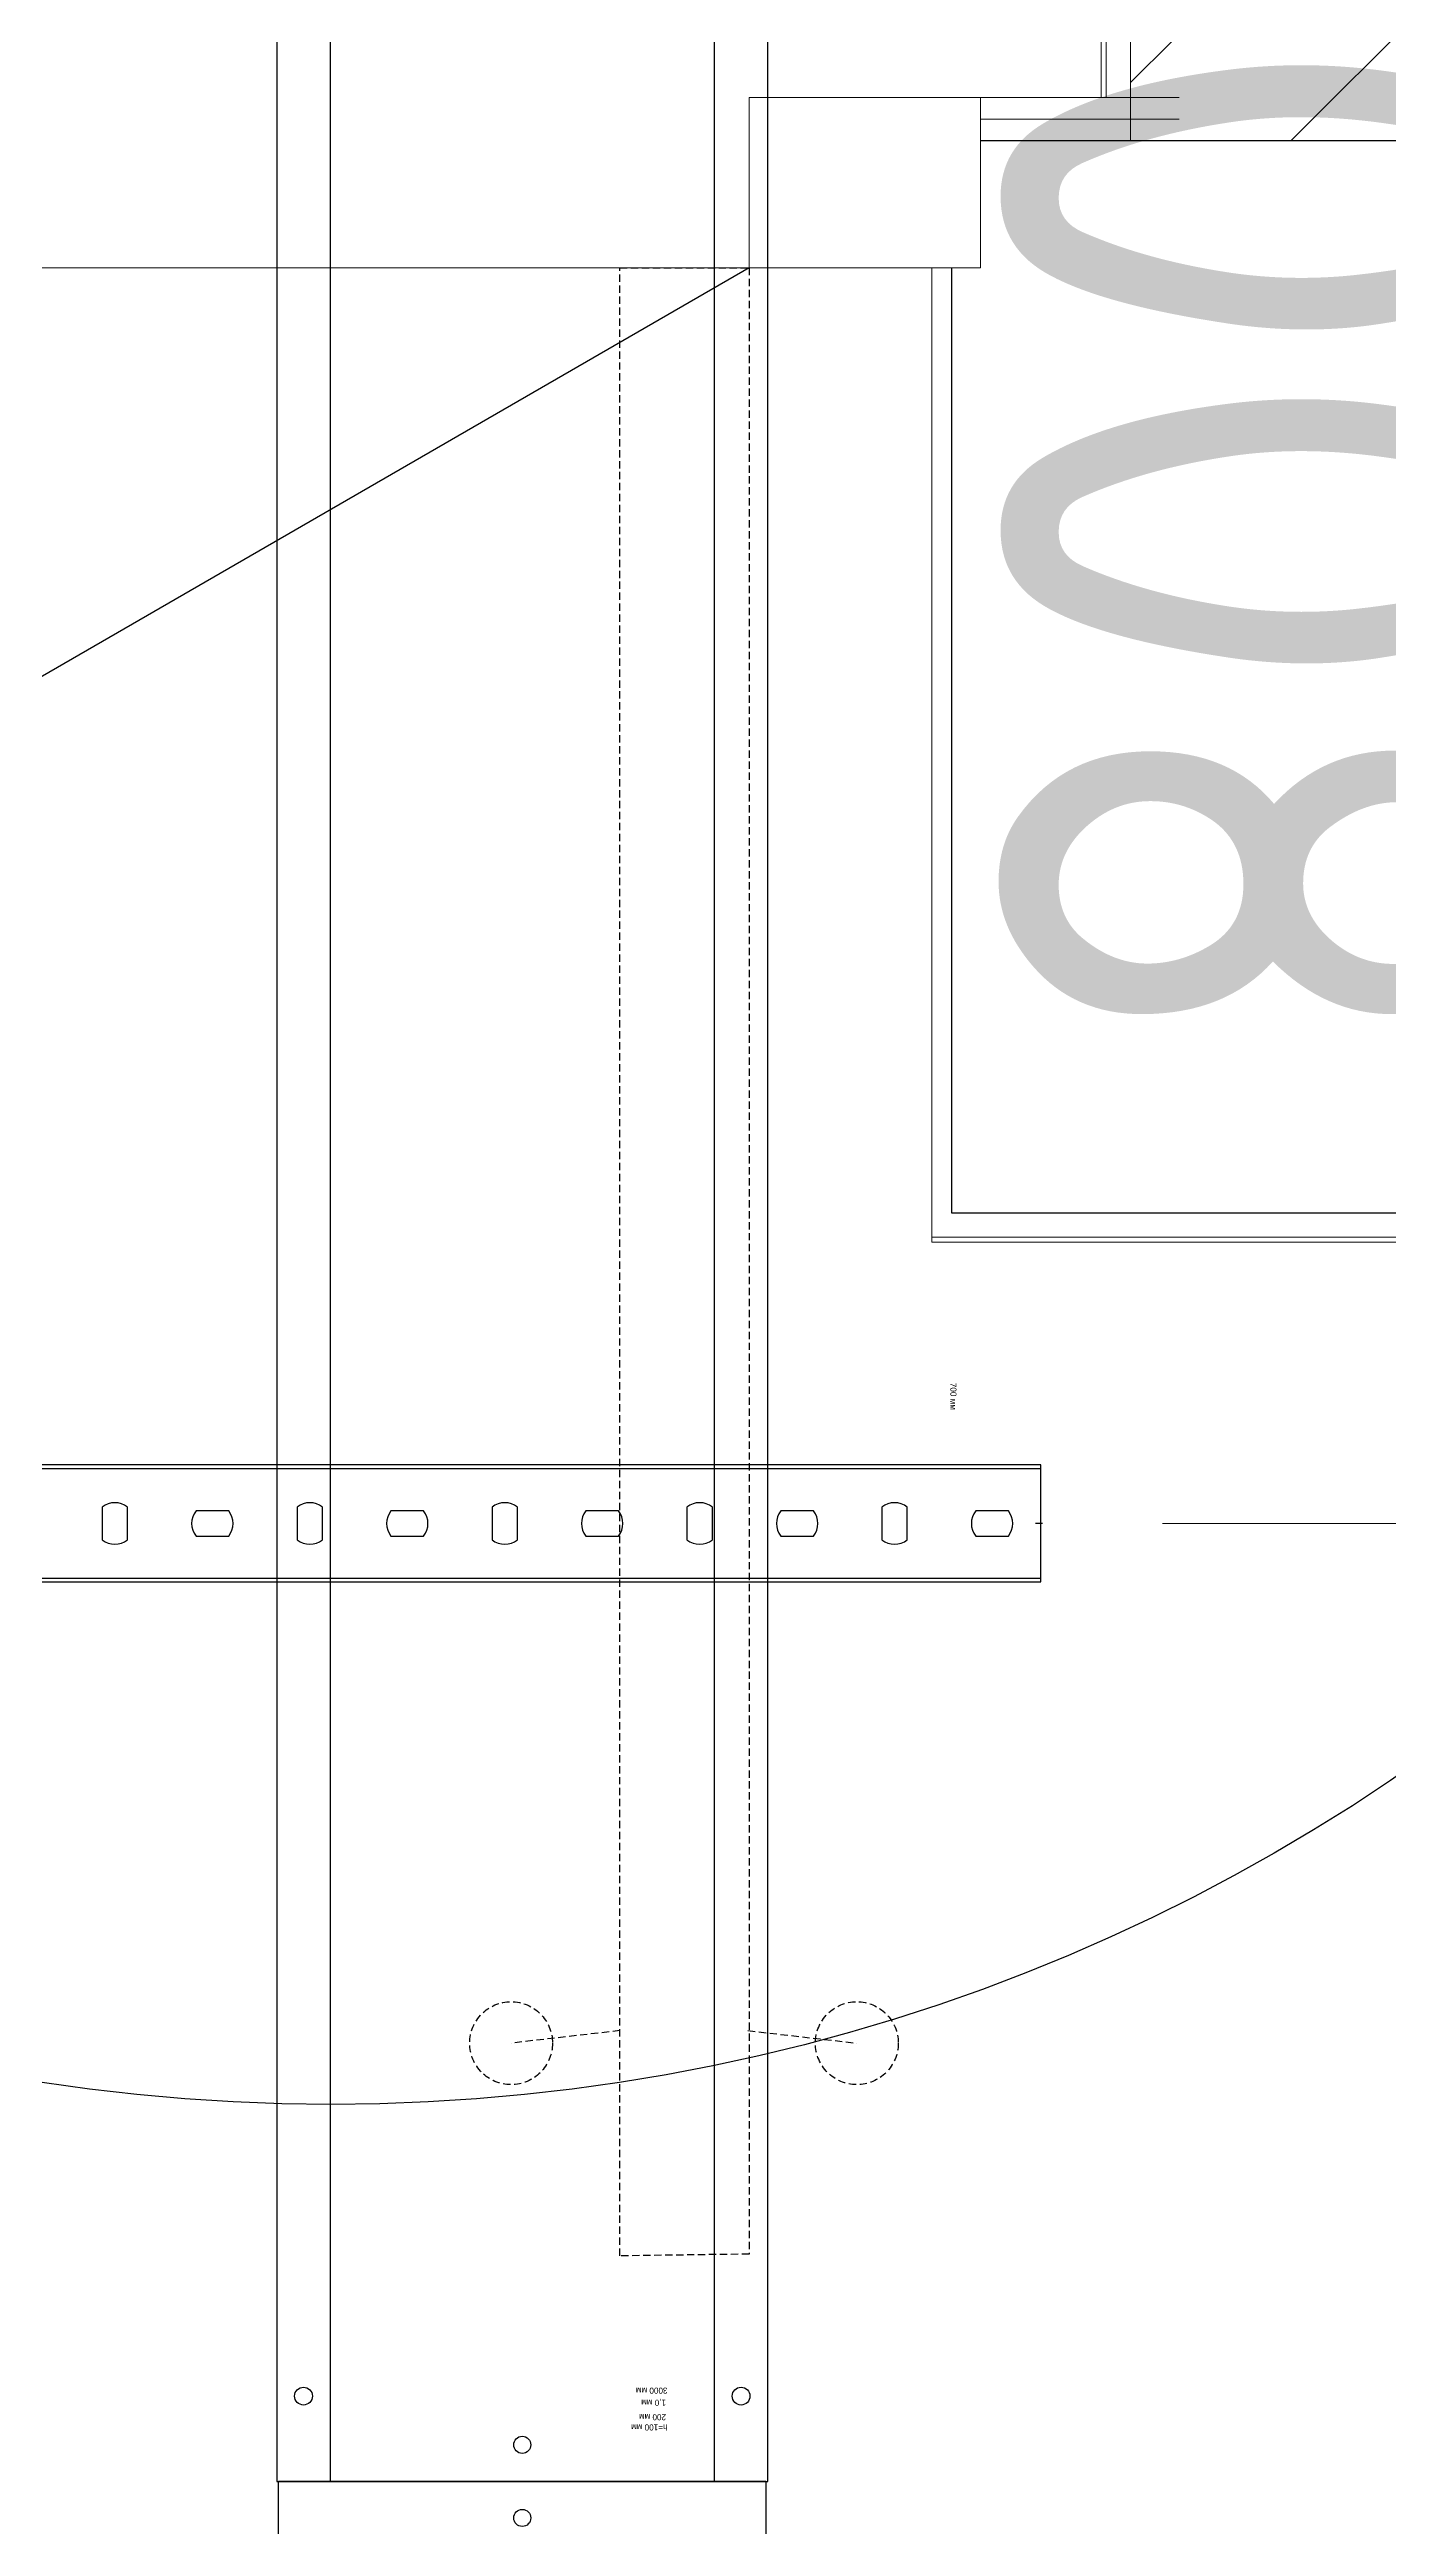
# Model space of a CAD drawing. Header units: millimetres. Extents: x -42533 to 645315, y 3457 to 82611.
# Drawn here: x 74702 to 75251, y 44224 to 45240 of the extents above; entities that cross this region are included whole.
import ezdxf
from ezdxf.enums import TextEntityAlignment as Align

# ---------------------------------------------------------------- set-up
doc = ezdxf.new("R2018")
doc.units = ezdxf.units.MM
doc.linetypes.add('ADSK_Штриховая_ш3 п1_5', pattern=[4.5, 3, -1.5])
doc.layers.add('00_00_потолок_Панели из стали', color=7, linetype='Continuous')
doc.layers.add('ЭОМ_Лотки рабочие', color=5, linetype='Continuous')
for name, color, linetype, lineweight in [('Двери', 7, 'Continuous', 9), ('Перекрытие', 7, 'Continuous', 18), ('Стены несущие', 7, 'Continuous', 30), ('Стены отделка', 7, 'Continuous', 30), ('Стены штриховка', 7, 'Continuous', 9), ('ШТРИХОВКА', 252, 'Continuous', 15)]:
    doc.layers.add(name, color=color, linetype=linetype, lineweight=lineweight)
doc.layers.add('Линии', color=7, linetype='Continuous', lineweight=9, true_color=0x00a600)
doc.styles.get("Standard").update_dxf_attribs({"font": 'arial.ttf'})
doc.styles.add('М2', font='isocpeur.ttf', dxfattribs={"width": 0.8})
doc.dimstyles.new('М2-100', dxfattribs={"dimtxt": 250, "dimasz": 100, "dimexe": 50, "dimexo": 50, "dimgap": 50, "dimtad": 1, "dimdec": 0, "dimzin": 1, "dimtxsty": 'М2', "dimblk": 'ARCHTICK', "dimcen": 2.5, "dimdle": 50, "dimclre": 256, "dimclrt": 256, "dimadec": 0, "dimazin": 0, "dimtfac": 1, "dimtdec": 0, "dimtix": 1, "dimtmove": 1, "dimatfit": 3, "dimldrblk": 'NONE', "dimfxl": 1, "dimtolj": 1, "dimlwd": 9, "dimlwe": 9, "dimarcsym": 1})

# ---------------------------------------------------------------- blocks, each defined once
blk = doc.blocks.new('1 этаж')
at = {"layer": 'Стены штриховка'}
h = blk.add_hatch(dxfattribs=at)
h.set_pattern_fill('ANSI32', color=8, scale=10)
h.set_pattern_definition([(45, (-31496.66, 188.9), (-67.35192, 67.35192), []), (45, (-31451.76, 188.9), (-67.35192, 67.35192), [])])
h.paths.add_polyline_path([(48953.731, 12915.823), (49073.731, 12915.823), (49073.731, 13454.85), (49298.181, 13454.85), (49297.815, 13574.85), (48953.731, 13574.85)])
at = {"layer": 'Двери', "color": 8}
for p, q in [((48892.201, 12933.573), (48797.201, 12933.573)), ((48797.201, 12933.573), (48797.201, 12863.573)), ((48892.201, 12863.573), (48892.201, 12933.573)), ((48797.201, 12863.573), (48892.201, 12863.573))]:
    blk.add_line(p, q, dxfattribs=at)
at = {"layer": 'Двери', "color": 8, "lineweight": 30}
blk.add_line((48797.201, 12863.573), (48091.39, 12456.073), dxfattribs=at)
at = {"layer": 'Линии', "color": 8, "linetype": 'ADSK_Штриховая_ш3 п1_5', "lineweight": 30}
for p, q in [((48744.201, 12047.847), (48744.201, 12863.573)), ((48744.201, 12863.573), (48797.201, 12863.573)), ((48797.201, 12863.573), (48797.201, 12048.573)), ((48744.201, 12140.279), (48699.496, 12135.131)), ((48796.699, 12140.279), (48841.404, 12135.131)), ((48797.201, 12048.573), (48744.201, 12047.847))]:
    blk.add_line(p, q, dxfattribs=at)
for centre in [(48699.496, 12135.131), (48841.404, 12135.131)]:
    blk.add_circle(centre, 17, dxfattribs=at)
at = {"layer": 'Перекрытие', "color": 8}
for p, q in [((48797.201, 12863.573), (47467.201, 12863.573)), ((48872.201, 12463.823), (48872.201, 12863.573))]:
    blk.add_line(p, q, dxfattribs=at)
at = {"layer": 'Стены несущие', "color": 8}
for p, q in [((48892.201, 12915.823), (49299.823, 12915.823)), ((48880.201, 12863.573), (48880.201, 12475.823)), ((48880.201, 12475.823), (49301.163, 12475.823))]:
    blk.add_line(p, q, dxfattribs=at)
at = {"layer": 'Стены отделка', "color": 8, "lineweight": 9}
for p, q in [((48941.731, 13586.85), (48941.731, 12933.573)), ((48953.731, 12915.823), (48953.731, 13574.85)), ((48973.731, 12933.573), (48892.201, 12933.573)), ((48872.201, 12463.823), (49269.233, 12463.823))]:
    blk.add_line(p, q, dxfattribs=at)
at = {"layer": 'Стены штриховка', "color": 8}
for p, q in [((48943.731, 12933.573), (48943.731, 13584.85)), ((48973.731, 12924.573), (48892.201, 12924.573)), ((48872.201, 12465.823), (49271.227, 12465.823))]:
    blk.add_line(p, q, dxfattribs=at)
blk = doc.blocks.new('*U36')
at = {"color": 0, "linetype": 'ByBlock', "lineweight": -2}
for p, q in [((100, 295), (-100, 295)), ((-100, 250), (-100, 295)), ((100, 295), (100, 50)), ((-295, 100), (-295, -100)), ((-295, 100), (-250, 100)), ((-50, -100), (-295, -100))]:
    blk.add_line(p, q, dxfattribs=at)
for centre, radius in [((0, 280), 3.5), ((-91.6, 265), 3.65), ((91.6, 265), 3.65), ((-265, 91.6), 3.65), ((-280, 0), 3.5), ((-265, -91.6), 3.65)]:
    blk.add_circle(centre, radius, dxfattribs=at)
for centre in [(-250, 250), (-50, 50)]:
    blk.add_arc(centre, 150, 270, 0, dxfattribs=at)
at = {"color": 0, "linetype": 'ByBlock', "lineweight": -2, "flags": 9}
for tag, p in [('НАИМЕНОВАНИЕ', (-27.7, -11.1)), ('АРТИКУЛ', (-26.9, -16.8)), ('ПРИМЕЧАНИЕ', (-27.4, -22.9))]:
    blk.add_attdef(tag, p, '', height=2.5, dxfattribs=at)
at = {"color": 0, "linetype": 'ByBlock', "lineweight": -2, "flags": 104}
for tag, p in [('ВЫСОТА', (-27.6, -29.7)), ('ШИРИНА', (-27.8, -38.1)), ('ТОЛЩИНА', (-27.5, -47.3))]:
    blk.add_attdef(tag, text='', height=2.5, dxfattribs=at).set_placement(p, align=Align.TOP_LEFT)
blk = doc.blocks.new('*U40')
at = {"color": 0, "linetype": 'Continuous', "lineweight": 25}
for p, q in [((-78.8, -23398), (-78.8, 0)), ((78.8, -23398), (78.8, 0))]:
    blk.add_line(p, q, dxfattribs=at)
blk.add_lwpolyline([(100.8, -23398), (100.8, 0), (-100.8, 0), (-100.8, -23398)], close=True, dxfattribs=at)
at = {"color": 0, "linetype": 'ByBlock', "lineweight": -2}
blk.add_circle((0, -15), 3.5, dxfattribs=at)
at = {"color": 0, "linetype": 'Continuous', "lineweight": 25}
for centre, radius in [((0, -15), 3.5), ((-89.8, -35), 3.65), ((89.8, -35), 3.65)]:
    blk.add_circle(centre, radius, dxfattribs=at)
at = {"color": 0, "flags": 9}
for tag, p in [('НАИМЕНОВАНИЕ', (-59.1, -7)), ('АРТИКУЛ', (-59.7, -11.8)), ('ПРИМЕЧАНИЕ', (-58.8, -17.3))]:
    blk.add_attdef(tag, text='', height=2.5, dxfattribs=at).set_placement(p, align=Align.TOP_LEFT)
at = {"color": 0, "lineweight": 30, "flags": 104}
for tag, p in [('ВЫСОТА', (-59.6, -20.9)), ('ШИРИНА', (-58.9, -25.1)), ('ДЛИНА', (-59.5, -36.1)), ('ТОЛЩИНА', (-59, -31))]:
    blk.add_attdef(tag, text='', height=2.5, dxfattribs=at).set_placement(p, align=Align.TOP_LEFT)
blk = doc.blocks.new('*U45')
at = {"color": 0, "linetype": 'ByBlock', "lineweight": -2}
for points in [[(24, -700), (24, 0), (-24, 0), (-24, -700)], [(-22.5, -700), (-22.5, 0)], [(22.5, -700), (22.5, 0)], [(-24, -700), (24, -700)]]:
    blk.add_lwpolyline(points, dxfattribs=at)
at = {"color": 254, "transparency": 33554483}
blk.add_lwpolyline([(0, 0.7), (0, -2.2)], dxfattribs=at)
at = {"color": 0, "linetype": 'ByBlock', "lineweight": -2}
for points in [[(-5.2, -13.3), (-5.2, -26.7, 0.345739), (5.2, -26.7), (5.2, -13.3, 0.345739)], [(-6.7, -54.8, 0.345739), (-6.7, -65.2), (6.7, -65.2, 0.345739), (6.7, -54.8)], [(-5.2, -93.3), (-5.2, -106.7, 0.345739), (5.2, -106.7), (5.2, -93.3, 0.345739)], [(-6.7, -134.8, 0.345739), (-6.7, -145.2), (6.7, -145.2, 0.345739), (6.7, -134.8)], [(-5.2, -173.3), (-5.2, -186.7, 0.345739), (5.2, -186.7), (5.2, -173.3, 0.345739)], [(-6.7, -214.8, 0.345739), (-6.7, -225.2), (6.7, -225.2, 0.345739), (6.7, -214.8)], [(-5.2, -253.3), (-5.2, -266.7, 0.345739), (5.2, -266.7), (5.2, -253.3, 0.345739)], [(-6.7, -294.8, 0.345739), (-6.7, -305.2), (6.7, -305.2, 0.345739), (6.7, -294.8)], [(-5.2, -333.3), (-5.2, -346.7, 0.345739), (5.2, -346.7), (5.2, -333.3, 0.345739)], [(-6.7, -374.8, 0.345739), (-6.7, -385.2), (6.7, -385.2, 0.345739), (6.7, -374.8)], [(-5.2, -413.3), (-5.2, -426.7, 0.345739), (5.2, -426.7), (5.2, -413.3, 0.345739)], [(-6.7, -454.8, 0.345739), (-6.7, -465.2), (6.7, -465.2, 0.345739), (6.7, -454.8)], [(-5.2, -493.3), (-5.2, -506.7, 0.345739), (5.2, -506.7), (5.2, -493.3, 0.345739)], [(-6.7, -534.8, 0.345739), (-6.7, -545.2), (6.7, -545.2, 0.345739), (6.7, -534.8)], [(-5.2, -573.3), (-5.2, -586.7, 0.345739), (5.2, -586.7), (5.2, -573.3, 0.345739)], [(-6.7, -614.8, 0.345739), (-6.7, -625.2), (6.7, -625.2, 0.345739), (6.7, -614.8)], [(-5.2, -653.3), (-5.2, -666.7, 0.345739), (5.2, -666.7), (5.2, -653.3, 0.345739)]]:
    blk.add_lwpolyline(points, format="xyb", close=True, dxfattribs=at)
at = {"flags": 9}
for tag, p in [('НАИМЕНОВАНИЕ', (-58.2, -19.4)), ('АРТИКУЛ', (-58.9, -24.5)), ('ПРИМЕЧАНИЕ', (-58.3, -30.8))]:
    blk.add_attdef(tag, p, '', height=2.5, dxfattribs=at)
at = {"lineweight": 30, "flags": 104}
blk.add_attdef('ДЛИНА', text='', height=2.5, dxfattribs=at).set_placement((-57.7, -34.6), align=Align.TOP_LEFT)
blk = doc.blocks.new('_ArchTick')
at = {"color": 0, "linetype": 'ByBlock', "lineweight": 70, "const_width": 0.15}
blk.add_lwpolyline([(-0.5, -0.5), (0.5, 0.5)], dxfattribs=at)
blk = doc.blocks.new('*D657')
at = {"layer": '00_00_потолок_Панели из стали', "color": 0, "lineweight": 9, "transparency": 16777216}
blk.add_line((75392, 45485.3), (75392, 44585.1), dxfattribs=at)
at = {"layer": '00_00_потолок_Панели из стали', "lineweight": 9, "transparency": 16777216}
for p, q in [((75236.3, 45435.3), (75442, 45435.3)), ((75158.5, 44635.1), (75442, 44635.1))]:
    blk.add_line(p, q, dxfattribs=at)
at = {"layer": 'Defpoints', "color": 0, "transparency": 16777216}
for p in [(75186.3, 45435.3), (75108.5, 44635.1), (75392, 44635.1)]:
    blk.add_point(p, dxfattribs=at)
at = {"layer": '00_00_потолок_Панели из стали', "color": 0, "lineweight": 9, "transparency": 16777216, "xscale": 100, "yscale": 100, "zscale": 100}
for p, rotation in [((75392, 45435.3), 90), ((75392, 44635.1), 270)]:
    blk.add_blockref('_ArchTick', p, dxfattribs=dict(at, rotation=rotation))
at = {"layer": '00_00_потолок_Панели из стали', "transparency": 16777216, "insert": (75217, 45035.2), "char_height": 250, "attachment_point": 5, "rotation": 90, "style": 'М2'}
blk.add_mtext('\\A1;800', dxfattribs=at)
blk = doc.blocks.new('_None')

msp = doc.modelspace()

# ---------------------------------------------------------------- linework, layer by layer
at = {"layer": 'ЭОМ_Лотки рабочие', "color": 7, "lineweight": 30}
msp.add_circle((74817.1, 45174.6), 777.9, dxfattribs=at)

# ---------------------------------------------------------------- block references
at = {"layer": 'ШТРИХОВКА'}
msp.add_blockref('1 этаж', (26191.6, 32286.7), dxfattribs=at)
at = {"layer": 'ЭОМ_Лотки рабочие'}
ref = msp.add_blockref('*U40', (74895.7, 44242), dxfattribs=dict(at, rotation=180))
lines = msp.add_mtext('3000 мм', dxfattribs={"layer": '0', "color": 0, "insert": (74955.3, 44278), "char_height": 2.5, "attachment_point": 1, "rotation": 180})
ref.add_attrib('ДЛИНА', '', (74955.3, 44278)).embed_mtext(lines)
lines = msp.add_mtext('1,0 мм', dxfattribs={"layer": '0', "color": 0, "insert": (74954.7, 44273), "char_height": 2.5, "attachment_point": 1, "rotation": 180})
ref.add_attrib('ТОЛЩИНА', '', (74954.7, 44273)).embed_mtext(lines)
lines = msp.add_mtext('h=100 мм', dxfattribs={"layer": '0', "color": 0, "insert": (74955.3, 44262.9), "char_height": 2.5, "attachment_point": 1, "rotation": 180})
ref.add_attrib('ВЫСОТА', '', (74955.3, 44262.9)).embed_mtext(lines)
lines = msp.add_mtext('200 мм', dxfattribs={"layer": '0', "color": 0, "insert": (74954.7, 44267.1), "char_height": 2.5, "attachment_point": 1, "rotation": 180})
ref.add_attrib('ШИРИНА', '', (74954.7, 44267.1)).embed_mtext(lines)
ref = msp.add_blockref('*U45', (75108.5, 44635.1), dxfattribs=dict(at, rotation=270))
lines = msp.add_mtext('700 мм', dxfattribs={"layer": '0', "insert": (75073.9, 44692.8), "char_height": 2.5, "attachment_point": 1, "rotation": 270})
ref.add_attrib('ДЛИНА', '', (75073.9, 44692.8), dxfattribs={"flags": 2}).embed_mtext(lines)
ref = msp.add_blockref('*U36', (74895.7, 43947), dxfattribs=at)
lines = msp.add_mtext('h=80 мм', dxfattribs={"layer": '0', "color": 0, "linetype": 'ByBlock', "lineweight": -2, "insert": (74868.1, 43917.2), "char_height": 2.5, "attachment_point": 1})
ref.add_attrib('ВЫСОТА', '', (74868.1, 43917.2), dxfattribs={"flags": 64}).embed_mtext(lines)
lines = msp.add_mtext('200 мм', dxfattribs={"layer": '0', "color": 0, "linetype": 'ByBlock', "lineweight": -2, "insert": (74867.9, 43908.9), "char_height": 2.5, "attachment_point": 1})
ref.add_attrib('ШИРИНА', '', (74867.9, 43908.9), dxfattribs={"flags": 64}).embed_mtext(lines)
lines = msp.add_mtext('0,8 мм', dxfattribs={"layer": '0', "color": 0, "linetype": 'ByBlock', "lineweight": -2, "insert": (74868.2, 43899.7), "char_height": 2.5, "attachment_point": 1})
ref.add_attrib('ТОЛЩИНА', '', (74868.2, 43899.7), dxfattribs={"flags": 64}).embed_mtext(lines)

# ---------------------------------------------------------------- dimensions: what is measured, and where the dimension line sits
at = {"layer": '00_00_потолок_Панели из стали'}
dim = msp.add_linear_dim(base=(75392, 44635.1), p1=(75186.3, 45435.3), p2=(75108.5, 44635.1), angle=90, dimstyle='М2-100', dxfattribs=at)
dim.commit()
dim.dimension.update_dxf_attribs({"geometry": '*D657', "text_midpoint": (75217, 45035.2)})

doc.saveas('drawing.dxf')
